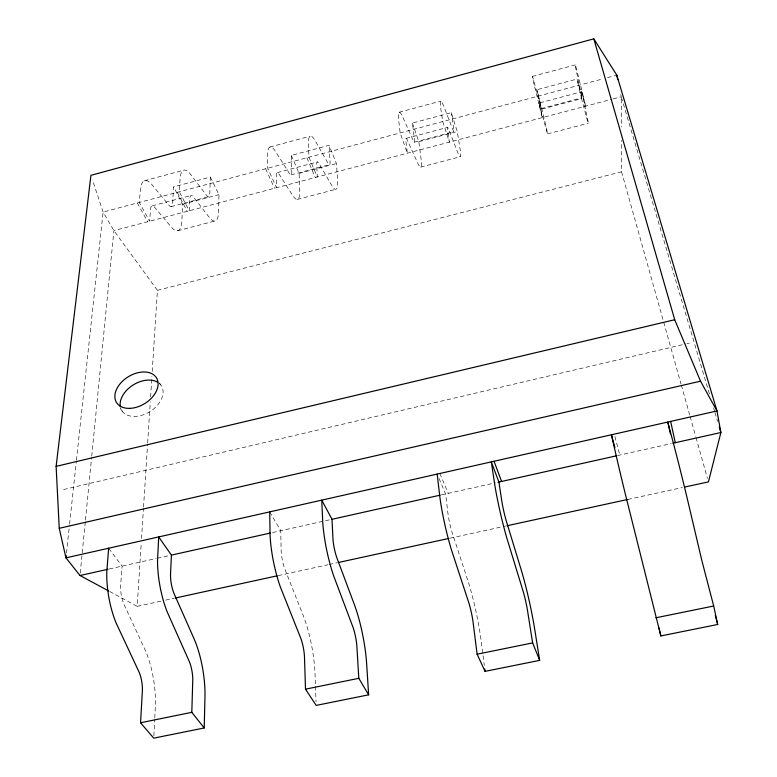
<?xml version="1.0" encoding="UTF-8"?>
<svg xmlns="http://www.w3.org/2000/svg" width="777" height="777" viewBox="0 0 777 777"><rect width="100%" height="100%" fill="white"/><g stroke="black" fill="none" stroke-linecap="round" stroke-linejoin="round"><path stroke-width="0.58" stroke-dasharray="3.88 2.91" d="M210.324 177.069L218.997 194.629L218.619 210.994A38.442 9.518 74.4 0 1 208.974 216.997L193.512 197.047A13.928 3.613 74.6 0 0 189.724 199.038L189.2 210.781L179.312 191.773L180.138 177.457A40.19 10.422 74.6 0 1 189.627 173.184L206.896 195.814A13.248 3.273 74.4 0 0 209.771 194.221L210.324 177.069L173.601 186.878L172.581 204.089A13.19 3.613 74.2 0 1 169.386 205.759L151.039 183.547A40.006 11.47 74.4 0 0 140.55 188.073L139.297 202.438L149.66 221.222L150.515 209.44A13.86 3.972 74.4 0 1 154.701 207.352L171.154 226.923A38.277 10.48 74.2 0 0 181.857 220.668L182.673 204.254L173.601 186.878M153.856 735.77L154.701 719.113M154.759 717.929L155.313 707.216A53.069 19.211 81.2 0 0 144.648 648.882L124.407 605.322A17.764 6.42 79.7 0 1 120.688 584.906L122.086 566.122L108.644 548.222M160.888 601.165L137.189 606.322L141.22 543.366M141.531 538.519L143.473 508.255M143.551 507.041L147.581 444.085M147.659 442.88L150.301 401.709M150.612 396.872L151.923 376.282M152.234 371.445L157.43 290.326L113.898 230.652L103.118 212.082L92.463 179.905M80.245 573.096L85.344 521.25M85.46 520.046L91.618 457.342M91.735 456.138L113.898 230.652L612.062 99.184M66.472 553.039L69.454 525.33M69.58 524.125L76.311 461.47M76.437 460.266L103.118 212.082L602.855 78.895M541.297 108.557L537.024 89.743L577.029 79.05L582.08 97.747L576 69.483A42.075 0.699 76.3 0 1 577.078 70.998L585.673 106.148L581.759 91.725L539.024 103.069L542.288 117.599L533.644 82.644A41.871 0.563 76.1 0 1 533.76 80.818L541.297 108.557L582.08 97.747M539.015 103.079L545.969 128.516A39.986 0.515 76.1 0 0 545.697 124.99L537.024 89.743M144.376 180.788L183.479 170.27M269.804 147.057L310.091 136.218M399.077 112.286L440.627 101.107M532.391 76.428L575.242 64.909M291.317 155.419L299.106 173.407L299.708 189.675A38.821 7.352 74.9 0 1 292.443 195.085L279.176 174.31A14.073 2.787 75 0 0 276.301 176.068L276.534 187.733L267.696 168.22L267.57 154.011A40.608 8.061 75 0 1 274.805 150.32L289.646 173.873A13.374 2.535 74.9 0 0 291.822 172.455L291.317 155.419L329.089 145.318L336.46 163.52L337.519 179.73A38.996 6.333 75.1 0 1 331.39 184.858L319.153 163.704A14.141 2.399 75.2 0 0 316.715 165.346L317.298 176.971L308.964 157.216L308.382 143.055A40.792 6.935 75.2 0 1 314.559 139.656L328.244 163.636A13.432 2.176 75.1 0 0 330.089 162.306L329.089 145.318M412.412 123.048L418.842 141.696L420.94 157.799A39.394 4.031 75.5 0 1 417.336 162.296L407.43 140.268A14.287 1.535 75.5 0 0 405.963 141.667L407.352 153.205L400.136 132.916L398.533 118.881A41.22 4.429 75.5 0 1 402.331 116.094L413.432 141.055A13.568 1.389 75.5 0 0 414.539 139.909L412.412 123.048L451.272 112.665L457.255 131.517L459.848 147.562A39.578 2.953 75.7 0 1 457.43 151.768L448.64 129.332A14.355 1.117 75.7 0 0 447.63 130.614L449.397 142.113L442.715 121.571L440.637 107.595A41.424 3.234 75.7 0 1 443.288 105.099L453.176 130.517A13.636 1.02 75.7 0 0 453.923 129.458L451.272 112.665M607.507 77.651L616.812 75.175M152.282 205.827L191.259 195.464M277.311 172.601L317.482 161.937M406.177 138.364L447.581 127.37M171.115 206.643L208.489 196.736M290.957 174.893L329.419 164.695M414.296 142.201L453.894 131.711M182.673 204.254L218.997 194.629M299.106 173.407L336.46 163.52M418.842 141.696L457.255 131.517M542.016 109.062L581.546 98.592L577.029 79.05M613.208 98.873L621.241 96.756L620.308 92.21M177.554 230.779L214.918 220.998M297.338 199.407L335.79 189.345M420.619 167.123L460.198 156.76M547.552 133.887L588.315 123.213M157.43 290.326L621.561 171.804L621.425 140.336M63.646 489.52L685.809 343.92M686.994 343.638L689.354 343.084M109.227 568.987L156.148 558.527M157.323 558.265L169.065 555.642M272.523 532.556L329.671 519.803M441.239 494.92L495.357 482.838M617.472 455.594L671.328 443.58M165.637 600.126L173.931 598.319M278.224 575.602L328.001 564.753M329.186 564.5L337.48 562.684M450.077 538.16L505.778 526.029M627.845 499.426L682.371 487.548M581.73 91.725L587.286 117.667A40.171 0.641 76.3 0 1 585.751 114.452L581.546 98.592M109.654 591.491L137.189 606.322M120.328 408.323L122.3 411.334M159.46 382.857L160.703 384.897M269.706 511.878L280.759 530.72L281.099 549.465A18.094 4.555 78.5 0 0 285.276 570.201L303.108 615.199A54.06 13.665 79.5 0 1 315.054 674.436L315.443 685.159M137.306 202.972L147.688 221.736M177.302 192.307L187.218 211.305M265.647 168.764L274.504 188.267M439.054 478.506L445.639 493.929L447.853 512.635A18.444 2.545 77.4 0 0 452.515 533.692L467.735 580.215A55.138 7.624 77.9 0 1 481.07 640.365L484.294 665.403M306.896 157.77L315.248 177.515M439.869 473.484L448.28 493.346M709.42 393.89L621.241 96.756L621.377 127.02M713.548 407.818L714.587 411.305M714.927 412.461L717.618 421.513M621.561 171.804L681.002 383.955M681.332 385.12L689.821 415.433M690.151 416.598L695.706 436.412M696.027 437.577L707.458 478.379M614.86 436.46L619.842 455.069M315.481 686.344L316.035 701.835M159.256 383.401A23.349 15.744 -31.8 0 1 150.01 411.567A23.349 15.744 -31.8 0 1 120.503 407.614"/><path stroke-width="1.17" d="M204.215 727.971L204.973 697.027A53.37 17.512 80.6 0 0 193.91 638.412L174.407 594.405A17.861 5.847 79.3 0 1 170.551 573.892L171.416 555.118L158.702 536.926L157.537 560.411A51.554 16.89 79.3 0 0 167.142 611.781L189.501 661.955A18.386 6.031 80.6 0 1 192.783 679.448L191.812 712.334L204.215 727.971L153.739 738.15L140.559 722.775L142.424 689.898A18.279 6.614 81.2 0 0 139.258 672.493L116.055 622.833A51.263 18.531 79.7 0 1 106.799 571.717L108.644 548.222M66.21 555.448L65.958 557.857L80.012 575.514L108.595 590.918M593.793 38.85L674.718 319.735L700.533 381.196L716.986 410.955L65.958 557.857L59.246 528.321L56.119 466.375L90.938 175.311L593.793 38.85L616.812 75.175L716.986 410.955L720.881 432.527L708.439 481.876L684.741 487.033M56.119 466.375L674.718 319.735M59.246 528.321L700.533 381.196M80.012 575.514L108.061 569.25M171.416 555.118L270.173 533.08M269.706 511.878L270.066 535.334A52.224 13.16 78.5 0 0 280.468 587.257L300.913 638.577A18.619 4.701 79.5 0 1 304.458 656.254L305.497 689.17L316.161 705.409L368.638 694.832L358.809 678.311L356.818 645.386A18.735 4.07 79 0 0 353.137 627.622L333.615 575.747A52.535 11.383 78.1 0 1 322.824 523.572L321.746 500.135L332.002 519.289L440.064 495.182M498.038 482.245L616.297 455.856M672.94 443.22L720.881 432.527L719.249 427.02M175.116 598.067L277.039 575.854M338.665 562.431L448.892 538.422M506.963 525.767L627.845 499.426M140.559 722.775L191.812 712.334M305.497 689.17L358.809 678.311M477.117 654.205L532.624 642.9L539.665 660.363L485.062 671.367L477.117 654.205L472.96 621.27A18.988 2.622 77.9 0 0 468.987 603.311L451.563 550.223A53.244 7.343 77.4 0 1 439.908 497.484L437.179 474.096M655.856 617.793L713.694 606.011L717.695 624.485L660.848 635.936L629.739 511.664A54.322 1.039 76.3 0 1 616.744 458.071L611.431 434.77L614.889 447.552M494.036 461.266L501.592 481.449M713.694 606.011L701.718 560.013L687.402 499.184A54.672 1.059 76 0 0 673.95 445.328L667.793 422.057L670.415 433.867M715.287 615.297L717.695 624.485M659.003 627.903L660.848 635.936M670.629 421.416L675.3 442.696M616.812 75.175L617.744 79.72M539.665 660.363L534.722 629.351A55.497 5.624 77.5 0 0 520.92 568.91L506.575 521.891A18.561 1.875 77.1 0 1 501.748 500.728L498.912 482.051L491.307 461.878L494.832 485.246A53.574 5.41 77.1 0 0 506.895 538.247L523.319 591.919A19.114 1.933 77.5 0 1 527.428 609.955L532.624 642.9M484.761 668.987L485.062 671.367M368.638 694.832L366.657 663.84A54.39 11.82 79 0 0 354.273 604.331L337.247 558.857A18.201 3.943 78.1 0 1 332.915 538.024L332.002 519.289M120.28 406.575A23.349 15.744 -31.8 0 1 132.576 385.343A23.349 15.744 -31.8 0 1 157.517 382.167M129.895 408.362A23.495 15.734 -31.7 0 0 157.624 380.4A23.495 15.734 -31.7 0 0 121.931 381.76A23.495 15.734 -31.7 0 0 129.895 408.362"/></g></svg>
